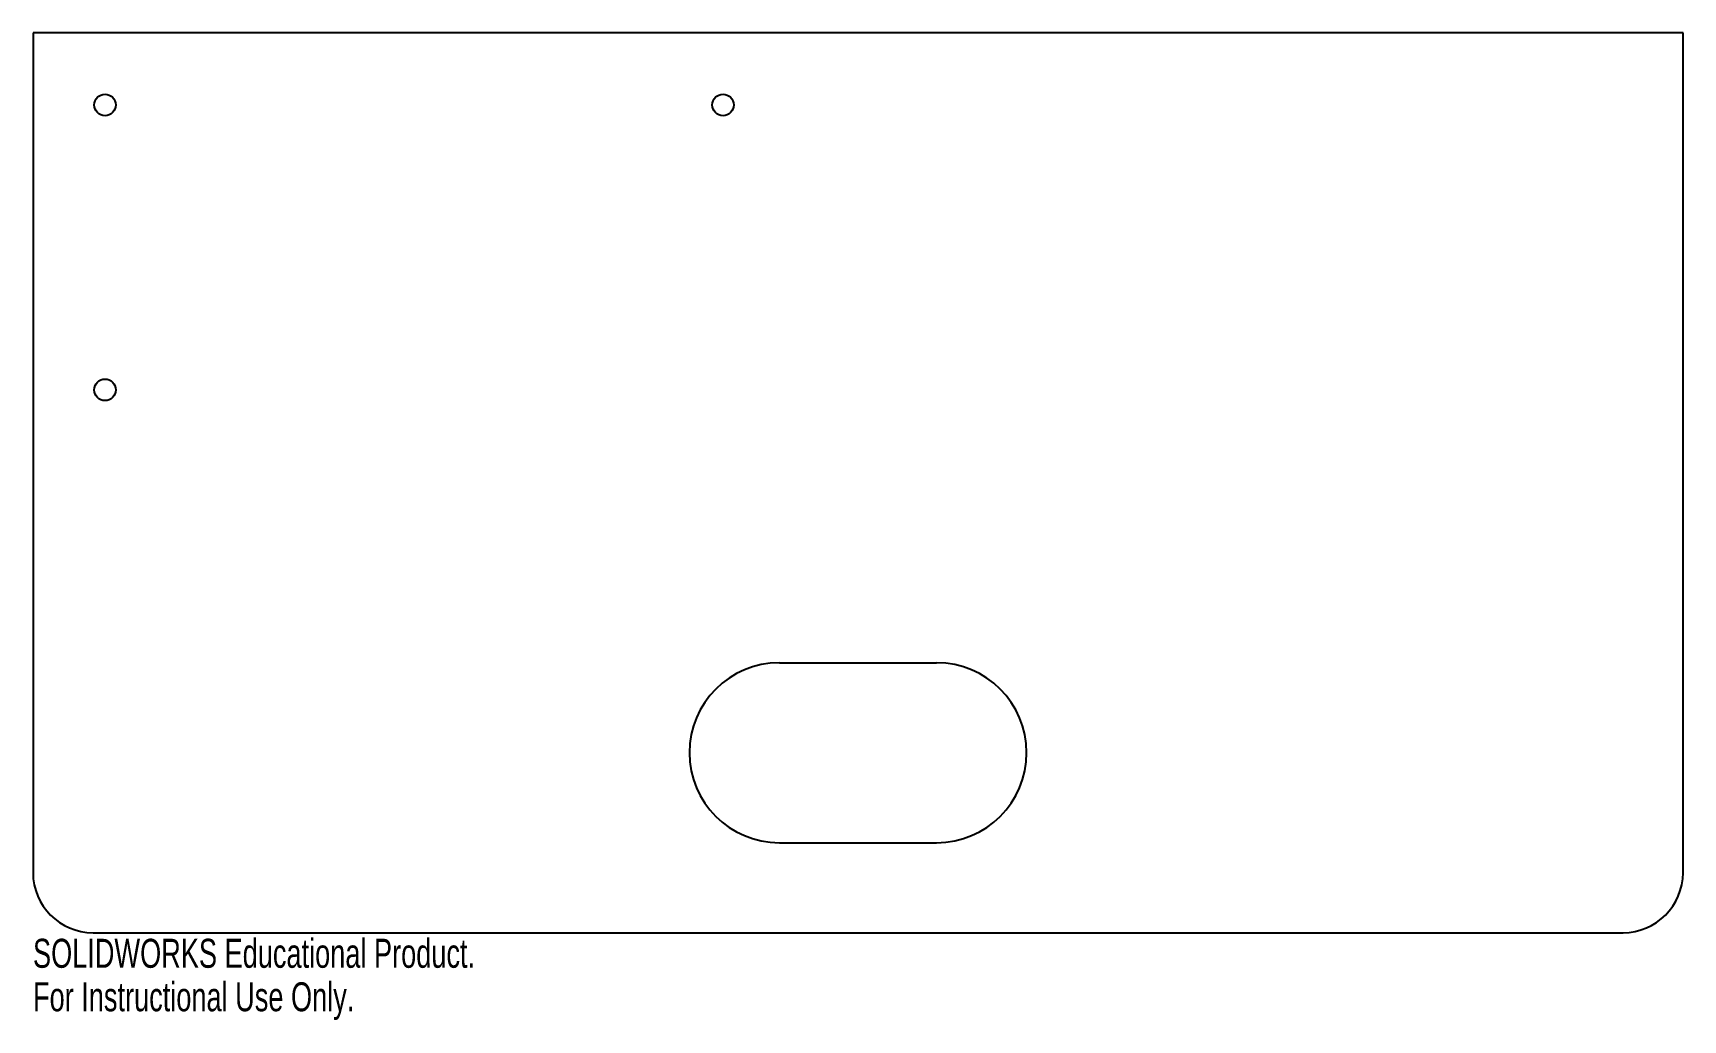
# Model space of a CAD drawing. Header units: millimetres. Extents: x -138 to 138, y -90 to 75.
import ezdxf

# ---------------------------------------------------------------- set-up
doc = ezdxf.new("R2010")
doc.units = ezdxf.units.MM
doc.styles.add('SLDTEXTSTYLE0', font='TXT', dxfattribs={"width": 0.7})

msp = doc.modelspace()

# ---------------------------------------------------------------- linework, layer by layer
at = {"color": 7, "linetype": 'Continuous', "lineweight": 25}
for p, q in [((137.5, 75), (-137.5, 75)), ((-137.5, 75), (-137.5, -65)), ((137.5, -65), (137.5, 75)), ((-13.1, -30), (13.1, -30)), ((-13.1, -60), (13.1, -60)), ((-127.5, -75), (127.5, -75))]:
    msp.add_line(p, q, dxfattribs=at)
for centre in [(-125.5, 63), (-22.5, 63), (-125.5, 15.5)]:
    msp.add_circle(centre, 1.8, dxfattribs=at)
for centre, radius, start, end in [((-13.1, -45), 15, 90, 270), ((13.1, -45), 15, 270, 90), ((-127.5, -65), 10, 180, 270), ((127.5, -65), 10, 270, 0)]:
    msp.add_arc(centre, radius, start, end, dxfattribs=at)

# ---------------------------------------------------------------- texts
at = {"color": 7, "linetype": 'Continuous', "char_height": 4.8336, "attachment_point": 1, "style": 'SLDTEXTSTYLE0'}
for s, insert in [('SOLIDWORKS Educational Product.', (-137.5, -76.02)), ('For Instructional Use Only.', (-137.5, -83.27))]:
    msp.add_mtext(s, dxfattribs=dict(at, insert=insert))

doc.saveas('drawing.dxf')
